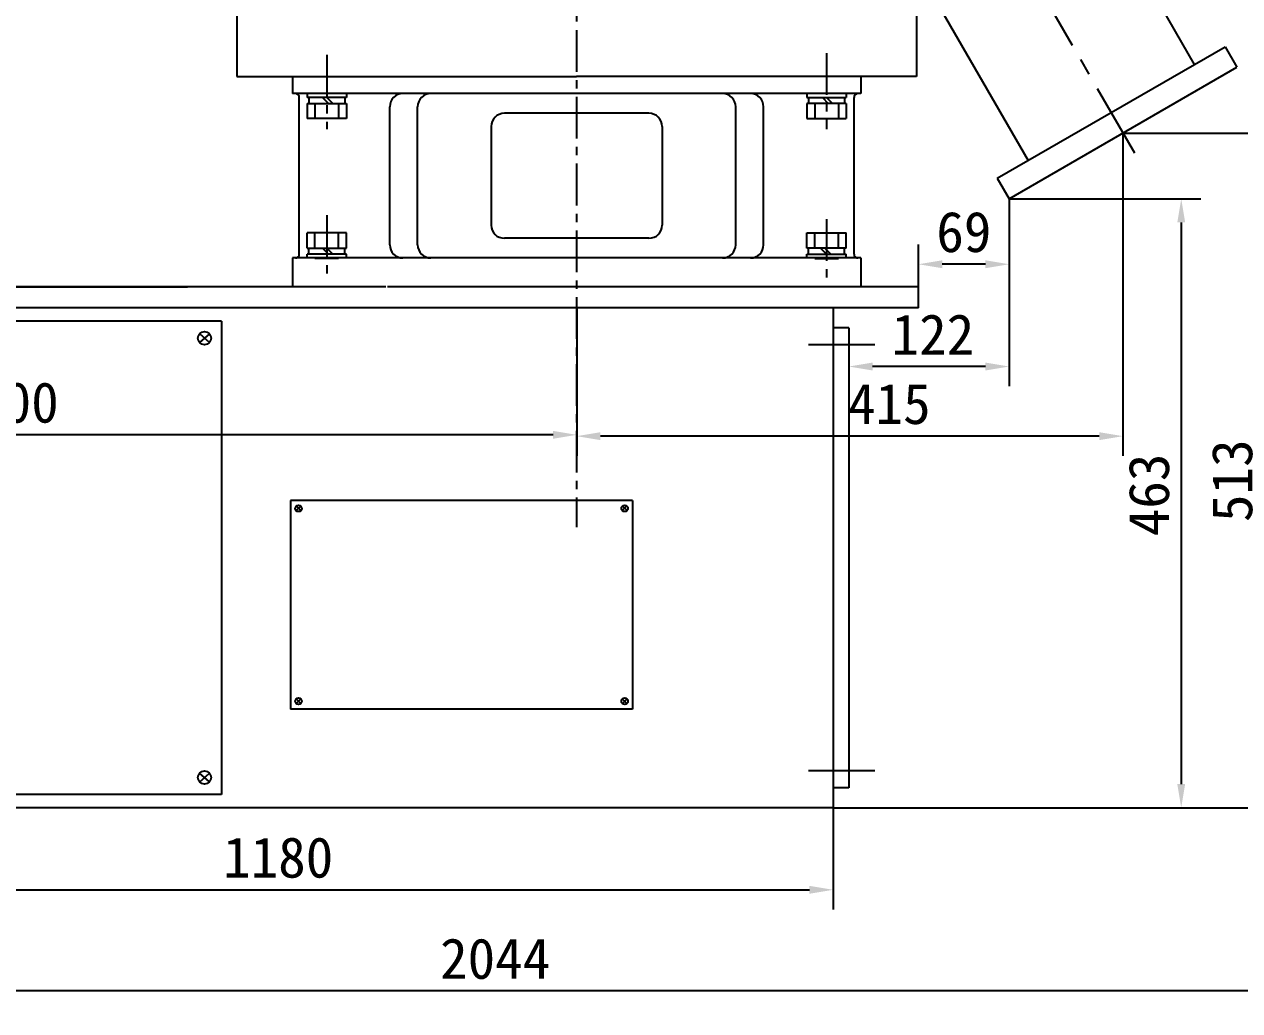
# Model space of a CAD drawing. Extents: x -2754 to 610, y -1664 to 712.
# Drawn here: x -1576 to -651, y -788 to -38 of the extents above; entities that cross this region are included whole.
import ezdxf

# ---------------------------------------------------------------- set-up
doc = ezdxf.new("R2010")
doc.units = 0
doc.linetypes.add('CENTER', pattern=[50.8, 31.75, -6.35, 6.35, -6.35])
doc.layers.get('0').update_dxf_attribs({"linetype": 'CONTINUOUS'})
doc.layers.get('DEFPOINTS').update_dxf_attribs({"linetype": 'CONTINUOUS'})
doc.layers.add('SMPEN_THICK', color=7, linetype='CONTINUOUS')
doc.styles.get("Standard").update_dxf_attribs({"font": '', "height": 30.8})
doc.styles.get('Standard').set_extended_font_data('SimSun')
doc.dimstyles.get("Standard").update_dxf_attribs({"dimscale": 5, "dimtxt": 4.5, "dimasz": 5.5, "dimexe": 4.25, "dimexo": 0.625, "dimgap": 2.2, "dimtad": 1, "dimdec": 4, "dimlfac": -1, "dimdsep": 46, "dimlunit": 6, "dimtxsty": 'Standard', "dimcen": 2.5, "dimclrd": 2, "dimclre": 2, "dimclrt": 2, "dimadec": 0, "dimazin": 0, "dimtfac": 1, "dimtdec": 4, "dimtmove": 0, "dimatfit": 3, "dimfxl": 1, "dimtolj": 1, "dimtzin": 0, "dimarcsym": 0})

# ---------------------------------------------------------------- blocks, each defined once
blk = doc.blocks.new('*D0')
at = {"color": 2, "lineweight": -2, "transparency": 16777216}
for p, q in [((-740.1, -120.88), (-617.57, -120.88)), ((-632.57, -138.88), (-632.57, -615.88)), ((-960.51, -633.88), (-617.57, -633.88))]:
    blk.add_line(p, q, dxfattribs=at)
at = {"color": 2, "transparency": 16777216}
for points in [[(-635.57, -138.88), (-629.57, -138.88), (-632.57, -120.88)], [(-635.57, -615.88), (-629.57, -615.88), (-632.57, -633.88)]]:
    blk.add_solid(points, dxfattribs=at)
at = {"layer": 'DEFPOINTS', "color": 0, "transparency": 16777216}
for p in [(-740.1, -120.88), (-960.51, -633.88), (-632.57, -633.88)]:
    blk.add_point(p, dxfattribs=at)
at = {"color": 2, "transparency": 16777216, "insert": (-656.97, -385.21), "char_height": 30.8, "attachment_point": 5, "rotation": 90}
blk.add_mtext('\\A1;513', dxfattribs=at)
blk = doc.blocks.new('*D1')
at = {"color": 2, "lineweight": -2, "transparency": 16777216}
for p, q in [((-1108.01, 499.12), (-465.03, 499.12)), ((-480.03, 481.12), (-480.03, -615.88)), ((-960.51, -633.88), (-465.03, -633.88))]:
    blk.add_line(p, q, dxfattribs=at)
at = {"color": 2, "transparency": 16777216}
for points in [[(-483.03, 481.12), (-477.03, 481.12), (-480.03, 499.12)], [(-483.03, -615.88), (-477.03, -615.88), (-480.03, -633.88)]]:
    blk.add_solid(points, dxfattribs=at)
at = {"layer": 'DEFPOINTS', "color": 0, "transparency": 16777216}
for p in [(-1108.01, 499.12), (-960.51, -633.88), (-480.03, -633.88)]:
    blk.add_point(p, dxfattribs=at)
at = {"color": 2, "transparency": 16777216, "insert": (-504.43, -177.82), "char_height": 30.8, "attachment_point": 5, "rotation": 90}
blk.add_mtext('\\A1;1133', dxfattribs=at)
blk = doc.blocks.new('*D2')
at = {"color": 2, "lineweight": -2, "transparency": 16777216}
for p, q in [((-740.1, -120.88), (-740.1, -366.37)), ((-1155.51, -253.88), (-1155.51, -366.37)), ((-758.1, -351.37), (-1137.51, -351.37))]:
    blk.add_line(p, q, dxfattribs=at)
at = {"color": 2, "transparency": 16777216}
for points in [[(-1137.51, -348.37), (-1137.51, -354.37), (-1155.51, -351.37)], [(-758.1, -348.37), (-758.1, -354.37), (-740.1, -351.37)]]:
    blk.add_solid(points, dxfattribs=at)
at = {"layer": 'DEFPOINTS', "color": 0, "transparency": 16777216}
for p in [(-740.1, -120.88), (-1155.51, -253.88), (-1155.51, -351.37)]:
    blk.add_point(p, dxfattribs=at)
at = {"color": 2, "transparency": 16777216, "insert": (-917.78, -326.97), "char_height": 30.8, "attachment_point": 5}
blk.add_mtext('\\A1;415', dxfattribs=at)
blk = doc.blocks.new('*D3')
at = {"color": 2, "lineweight": -2, "transparency": 16777216}
for p, q in [((-2140.51, -633.88), (-2140.51, -711.3)), ((-960.51, -633.88), (-960.51, -711.3)), ((-2122.51, -696.3), (-978.51, -696.3))]:
    blk.add_line(p, q, dxfattribs=at)
at = {"color": 2, "transparency": 16777216}
for points in [[(-2122.51, -693.3), (-2122.51, -699.3), (-2140.51, -696.3)], [(-978.51, -693.3), (-978.51, -699.3), (-960.51, -696.3)]]:
    blk.add_solid(points, dxfattribs=at)
at = {"layer": 'DEFPOINTS', "color": 0, "transparency": 16777216}
for p in [(-2140.51, -633.88), (-960.51, -633.88), (-960.51, -696.3)]:
    blk.add_point(p, dxfattribs=at)
at = {"color": 2, "transparency": 16777216, "insert": (-1382.49, -671.9), "char_height": 30.8, "attachment_point": 5}
blk.add_mtext('\\A1;1180', dxfattribs=at)
blk = doc.blocks.new('*D4')
at = {"color": 2, "linetype": 'ByBlock', "transparency": 16777216}
for p, q in [((-1855.51, -219.88), (-1855.51, -365.34)), ((-1155.51, -253.88), (-1155.51, -365.34)), ((-1173.51, -350.34), (-1837.51, -350.34))]:
    blk.add_line(p, q, dxfattribs=at)
for points in [[(-1837.51, -347.34), (-1837.51, -353.34), (-1855.51, -350.34)], [(-1173.51, -347.34), (-1173.51, -353.34), (-1155.51, -350.34)]]:
    blk.add_solid(points, dxfattribs=at)
at = {"layer": 'DEFPOINTS', "color": 0, "linetype": 'ByBlock', "transparency": 16777216}
for p in [(-1855.51, -219.88), (-1155.51, -253.88), (-1855.51, -350.34)]:
    blk.add_point(p, dxfattribs=at)
at = {"color": 2, "linetype": 'ByBlock', "transparency": 16777216, "insert": (-1580.75, -325.94), "char_height": 30.8, "attachment_point": 5}
blk.add_mtext('\\A1;700', dxfattribs=at)
blk = doc.blocks.new('*D5')
at = {"color": 2, "lineweight": -2, "transparency": 16777216}
for p, q in [((-989.22, 557.98), (-2392.94, 557.98)), ((-2377.94, 539.98), (-2377.94, -615.88)), ((-2140.51, -633.88), (-2392.94, -633.88))]:
    blk.add_line(p, q, dxfattribs=at)
at = {"color": 2, "transparency": 16777216}
for points in [[(-2380.94, 539.98), (-2374.94, 539.98), (-2377.94, 557.98)], [(-2380.94, -615.88), (-2374.94, -615.88), (-2377.94, -633.88)]]:
    blk.add_solid(points, dxfattribs=at)
at = {"layer": 'DEFPOINTS', "color": 0, "transparency": 16777216}
for p in [(-989.22, 557.98), (-2377.94, -633.88), (-2140.51, -633.88)]:
    blk.add_point(p, dxfattribs=at)
at = {"color": 2, "transparency": 16777216, "insert": (-2402.34, -109.09), "char_height": 30.8, "attachment_point": 5, "rotation": 90}
blk.add_mtext('\\A1;1192', dxfattribs=at)
blk = doc.blocks.new('*D8')
at = {"color": 2, "lineweight": -2, "transparency": 16777216}
for p, q in [((-171.4, 39.12), (-171.4, -788.23)), ((-2215.51, -328.88), (-2215.51, -788.23)), ((-189.4, -773.23), (-2197.51, -773.23))]:
    blk.add_line(p, q, dxfattribs=at)
at = {"color": 2, "transparency": 16777216}
for points in [[(-2197.51, -770.23), (-2197.51, -776.23), (-2215.51, -773.23)], [(-189.4, -770.23), (-189.4, -776.23), (-171.4, -773.23)]]:
    blk.add_solid(points, dxfattribs=at)
at = {"layer": 'DEFPOINTS', "color": 0, "transparency": 16777216}
for p in [(-171.4, 39.12), (-2215.51, -328.88), (-2215.51, -773.23)]:
    blk.add_point(p, dxfattribs=at)
at = {"color": 2, "transparency": 16777216, "insert": (-1217.48, -748.83), "char_height": 30.8, "attachment_point": 5}
blk.add_mtext('\\A1;2044', dxfattribs=at)
blk = doc.blocks.new('*D9')
at = {"color": 2, "lineweight": -2, "transparency": 16777216}
for p, q in [((-826.7, -170.88), (-680.82, -170.88)), ((-695.82, -188.88), (-695.82, -615.88)), ((-960.51, -633.88), (-680.82, -633.88))]:
    blk.add_line(p, q, dxfattribs=at)
at = {"color": 2, "transparency": 16777216}
for points in [[(-698.82, -188.88), (-692.82, -188.88), (-695.82, -170.88)], [(-698.82, -615.88), (-692.82, -615.88), (-695.82, -633.88)]]:
    blk.add_solid(points, dxfattribs=at)
at = {"layer": 'DEFPOINTS', "color": 0, "transparency": 16777216}
for p in [(-826.7, -170.88), (-960.51, -633.88), (-695.82, -633.88)]:
    blk.add_point(p, dxfattribs=at)
at = {"color": 2, "transparency": 16777216, "insert": (-720.22, -396.05), "char_height": 30.8, "attachment_point": 5, "rotation": 90}
blk.add_mtext('\\A1;463', dxfattribs=at)
blk = doc.blocks.new('*D10')
at = {"color": 2, "lineweight": -2, "transparency": 16777216}
for p, q in [((-826.7, -170.88), (-826.7, -235.64)), ((-895.51, -253.88), (-895.51, -205.64)), ((-844.7, -220.64), (-877.51, -220.64))]:
    blk.add_line(p, q, dxfattribs=at)
at = {"color": 2, "transparency": 16777216}
for points in [[(-877.51, -217.64), (-877.51, -223.64), (-895.51, -220.64)], [(-844.7, -217.64), (-844.7, -223.64), (-826.7, -220.64)]]:
    blk.add_solid(points, dxfattribs=at)
at = {"layer": 'DEFPOINTS', "color": 0, "transparency": 16777216}
for p in [(-826.7, -170.88), (-895.51, -220.64), (-895.51, -253.88)]:
    blk.add_point(p, dxfattribs=at)
at = {"color": 2, "transparency": 16777216, "insert": (-861.11, -196.24), "char_height": 30.8, "attachment_point": 5}
blk.add_mtext('\\A1;69', dxfattribs=at)
blk = doc.blocks.new('*D11')
at = {"color": 2, "lineweight": -2, "transparency": 16777216}
for p, q in [((-826.7, -170.88), (-826.7, -313.42)), ((-948.51, -268.88), (-948.51, -313.42)), ((-844.7, -298.42), (-930.51, -298.42))]:
    blk.add_line(p, q, dxfattribs=at)
at = {"color": 2, "transparency": 16777216}
for points in [[(-930.51, -295.42), (-930.51, -301.42), (-948.51, -298.42)], [(-844.7, -295.42), (-844.7, -301.42), (-826.7, -298.42)]]:
    blk.add_solid(points, dxfattribs=at)
at = {"layer": 'DEFPOINTS', "color": 0, "transparency": 16777216}
for p in [(-826.7, -170.88), (-948.51, -268.88), (-948.51, -298.42)]:
    blk.add_point(p, dxfattribs=at)
at = {"color": 2, "transparency": 16777216, "insert": (-884.65, -274.02), "char_height": 30.8, "attachment_point": 5}
blk.add_mtext('\\A1;122', dxfattribs=at)

msp = doc.modelspace()

# ---------------------------------------------------------------- linework, layer by layer
at = {"linetype": 'CENTER'}
for p, q in [((-1345.51477, -61.50862), (-1345.51477, -117.80466)), ((-965.51477, -60.1398), (-965.51477, -117.80466)), ((-1345.51477, -183.24133), (-1345.51477, -231.24177)), ((-965.51477, -186.37409), (-965.51477, -231.24177))]:
    msp.add_line(p, q, dxfattribs=at)
at = {"color": 4}
for p, q in [((-1371.51477, -77.87997), (-1371.51477, -90.87997)), ((-939.51477, -77.87997), (-939.51477, -90.87997)), ((-1369.39631, -90.87997), (-1371.51477, -90.87997)), ((-1345.51477, -90.87997), (-1369.39631, -90.87997)), ((-1360.51477, -90.87997), (-1360.51477, -93.87997)), ((-1155.51477, -90.87997), (-1345.51477, -90.87997)), ((-1330.51477, -90.87997), (-1330.51477, -93.87997)), ((-941.63323, -90.87997), (-1155.51477, -90.87997)), ((-980.51477, -90.87997), (-980.51477, -93.87997)), ((-950.51477, -90.87997), (-950.51477, -93.87997)), ((-939.51477, -90.87997), (-941.63323, -90.87997)), ((-1366.39631, -212.87997), (-1366.39631, -93.87997)), ((-1330.51477, -93.87997), (-1360.51477, -93.87997)), ((-1360.51477, -98.37997), (-1360.51477, -109.87997)), ((-1360.51477, -98.37997), (-1330.51477, -98.37997)), ((-1359.11477, -93.87997), (-1359.11477, -98.37997)), ((-1354.51477, -98.37997), (-1354.51477, -109.87997)), ((-1348.69134, -93.87997), (-1344.20667, -98.37997)), ((-1345.51477, -93.87997), (-1341.0301, -98.37997)), ((-1336.51477, -98.37997), (-1336.51477, -109.87997)), ((-1331.91477, -93.87997), (-1331.91477, -98.37997)), ((-1330.51477, -98.37997), (-1330.51477, -109.87997)), ((-1297.64324, -205.87997), (-1297.64324, -100.87997)), ((-1276.43003, -205.87997), (-1276.43003, -100.87997)), ((-1034.59951, -205.87997), (-1034.59951, -100.87997)), ((-1013.38631, -205.87997), (-1013.38631, -100.87997)), ((-980.51477, -93.87997), (-950.51477, -93.87997)), ((-950.51477, -98.37997), (-980.51477, -98.37997)), ((-980.51477, -98.37997), (-980.51477, -109.87997)), ((-979.11477, -93.87997), (-979.11477, -98.37997)), ((-974.51477, -98.37997), (-974.51477, -109.87997)), ((-968.69134, -93.87997), (-964.20667, -98.37997)), ((-965.51477, -93.87997), (-961.0301, -98.37997)), ((-956.51477, -98.37997), (-956.51477, -109.87997)), ((-951.91477, -93.87997), (-951.91477, -98.37997)), ((-950.51477, -98.37997), (-950.51477, -109.87997)), ((-944.63323, -212.87997), (-944.63323, -93.87997)), ((-1330.51477, -109.87997), (-1360.51477, -109.87997)), ((-1100.51477, -105.87997), (-1210.51477, -105.87997)), ((-980.51477, -109.87997), (-950.51477, -109.87997)), ((-1220.51477, -115.87997), (-1220.51477, -190.87997)), ((-1090.51477, -115.87997), (-1090.51477, -190.87997)), ((-1330.51477, -196.87997), (-1360.51477, -196.87997)), ((-1360.51477, -208.37997), (-1360.51477, -196.87997)), ((-1354.51477, -208.37997), (-1354.51477, -196.87997)), ((-1336.51477, -208.37997), (-1336.51477, -196.87997)), ((-1330.51477, -208.37997), (-1330.51477, -196.87997)), ((-1100.51477, -200.87997), (-1210.51477, -200.87997)), ((-980.51477, -196.87997), (-950.51477, -196.87997)), ((-980.51477, -208.37997), (-980.51477, -196.87997)), ((-974.51477, -208.37997), (-974.51477, -196.87997)), ((-956.51477, -208.37997), (-956.51477, -196.87997)), ((-950.51477, -208.37997), (-950.51477, -196.87997)), ((-1360.51477, -208.37997), (-1330.51477, -208.37997)), ((-1359.11477, -212.87997), (-1359.11477, -208.37997)), ((-1344.20667, -212.87997), (-1348.69134, -208.37997)), ((-1341.0301, -212.87997), (-1345.51477, -208.37997)), ((-1331.91477, -212.87997), (-1331.91477, -208.37997)), ((-950.51477, -208.37997), (-980.51477, -208.37997)), ((-979.11477, -212.87997), (-979.11477, -208.37997)), ((-965.51477, -212.87997), (-969.99944, -208.37997)), ((-962.33821, -212.87997), (-966.82288, -208.37997)), ((-951.91477, -212.87997), (-951.91477, -208.37997)), ((-1371.51477, -215.87997), (-1371.51477, -237.87997)), ((-1369.39631, -215.87997), (-1371.51477, -215.87997)), ((-1297.41039, -215.87997), (-1369.39631, -215.87997)), ((-1330.51477, -212.87997), (-1360.51477, -212.87997)), ((-1360.51477, -215.87997), (-1360.51477, -212.87997)), ((-1336.51477, -216.37997), (-1354.51477, -216.37997)), ((-1330.51477, -215.87997), (-1330.51477, -212.87997)), ((-1155.51477, -215.87997), (-1326.51477, -215.87997)), ((-1023.38631, -215.87997), (-1155.51477, -215.87997)), ((-941.63323, -215.87997), (-1023.38631, -215.87997)), ((-980.51477, -212.87997), (-950.51477, -212.87997)), ((-980.51477, -215.87997), (-980.51477, -212.87997)), ((-974.51477, -216.37997), (-956.51477, -216.37997)), ((-950.51477, -215.87997), (-950.51477, -212.87997)), ((-939.51477, -215.87997), (-941.63323, -215.87997)), ((-939.51477, -215.87997), (-939.51477, -237.87997)), ((-1300.51477, -237.87997), (-1317.51477, -237.87997)), ((-1241.3561, -237.87997), (-1282.51477, -237.87997)), ((-974.51477, -237.87997), (-1020.51477, -237.87997)), ((-895.51477, -237.87997), (-965.51477, -237.87997)), ((-1354.51477, -253.87997), (-1756.51477, -253.87997)), ((-1155.51477, -253.87997), (-1345.51477, -253.87997)), ((-970.51477, -253.87997), (-1022.51477, -253.87997)), ((-946.51477, -253.87997), (-961.51477, -253.87997)), ((-960.51477, -253.87997), (-960.51477, -633.87997)), ((-1425.51477, -263.87997), (-2120.51477, -263.87997)), ((-1425.51477, -263.87997), (-1425.51477, -623.87997)), ((-1434.78643, -273.57518), (-1442.36626, -280.0684)), ((-1442.18154, -273.34777), (-1434.79316, -280.21907)), ((-948.51477, -268.87997), (-948.51477, -618.87997)), ((-1373.01477, -400.26936), (-1373.01477, -558.87997)), ((-1365.28788, -404.46891), (-1368.81994, -407.99892)), ((-1368.70034, -404.42305), (-1365.16748, -407.95385)), ((-1117.32921, -404.42305), (-1120.86207, -407.95385)), ((-1120.74166, -404.46891), (-1117.2096, -407.99892)), ((-1113.01477, -400.26936), (-1113.01477, -558.87997)), ((-1365.28788, -554.68042), (-1368.81994, -551.15042)), ((-1368.70034, -554.72629), (-1365.16748, -551.19548)), ((-1117.32921, -554.72629), (-1120.86207, -551.19548)), ((-1120.74166, -554.68042), (-1117.2096, -551.15042)), ((-1434.78643, -614.18476), (-1442.36626, -607.69154)), ((-1442.18154, -614.41217), (-1434.79316, -607.54087)), ((-948.51477, -618.87997), (-960.51477, -618.87997)), ((-1425.51477, -623.87997), (-2120.51477, -623.87997)), ((-960.51477, -633.87997), (-2140.51477, -633.87997))]:
    msp.add_line(p, q, dxfattribs=at)
for centre, radius in [((-1438.51477, -276.87997), 5), ((-1367.01477, -406.26936), 2.5), ((-1119.01477, -406.26936), 2.5), ((-1367.01477, -552.87997), 2.5), ((-1119.01477, -552.87997), 2.5), ((-1438.51477, -610.87997), 5)]:
    msp.add_circle(centre, radius, dxfattribs=at)
for centre, radius, start, end in [((-1369.39631, -93.87997), 3, 0, 90), ((-1287.64324, -100.87997), 10, 90, 180), ((-1266.43003, -100.87997), 10, 90, 180), ((-1044.59951, -100.87997), 10, 0, 90), ((-1023.38631, -100.87997), 10, 0, 90), ((-941.63323, -93.87997), 3, 90, 180), ((-1210.51477, -115.87997), 10, 90, 180), ((-1100.51477, -115.87997), 10, 0, 90), ((-1210.51477, -190.87997), 10, 180, 270), ((-1100.51477, -190.87997), 10, 270, 0), ((-1287.64324, -205.87997), 10, 180, 270), ((-1266.43003, -205.87997), 10, 180, 270), ((-1044.59951, -205.87997), 10, 270, 0), ((-1023.38631, -205.87997), 10, 270, 0), ((-1369.39631, -212.87997), 3, 270, 0), ((-941.63323, -212.87997), 3, 180, 270)]:
    msp.add_arc(centre, radius, start, end, dxfattribs=at)
at = {"layer": 'DEFPOINTS', "color": 0, "linetype": 'ByBlock'}
for p in [(-1413.01477, -77.87997), (-898.01477, -77.87997), (-1371.51477, -90.87997), (-984.51477, -215.87997), (-946.51477, -215.87997), (-975.51477, -237.87997), (-965.51477, -237.87997)]:
    msp.add_point(p, dxfattribs=at)
at = {"layer": 'SMPEN_THICK', "linetype": 'CENTER'}
msp.add_line((-1155.51477, 516.27471), (-1155.51477, -420.44364), dxfattribs=at)
at = {"layer": 'SMPEN_THICK', "color": 4}
for p, q in [((-1414.01477, 323.12003), (-1414.01477, -77.87997)), ((-728.54976, 5.12003), (-685.87692, -68.79152)), ((-897.01477, -2.87997), (-897.01477, -77.87997)), ((-892.40399, -2.87997), (-812.23169, -141.74248)), ((-749.09677, -105.29152), (-662.49423, -55.29152)), ((-662.49423, -55.29152), (-653.49423, -70.87997)), ((-826.69931, -170.87997), (-653.49423, -70.87997)), ((-1414.01477, -77.87997), (-1413.01477, -77.87997)), ((-1413.01477, -77.87997), (-1155.51477, -77.87997)), ((-898.01477, -77.87997), (-1155.51477, -77.87997)), ((-897.01477, -77.87997), (-898.01477, -77.87997)), ((-835.69931, -155.29152), (-749.09677, -105.29152)), ((-835.69931, -155.29152), (-826.69931, -170.87997)), ((-1345.51477, -237.87997), (-1855.51477, -237.87997)), ((-1756.51477, -237.87997), (-1451.51477, -237.87997)), ((-1300.51477, -237.87997), (-1345.51477, -237.87997)), ((-965.51477, -237.87997), (-1299.33091, -237.87997)), ((-920.51477, -237.87997), (-956.51477, -237.87997)), ((-895.51477, -253.87997), (-895.51477, -237.87997)), ((-1345.51477, -253.87997), (-1855.51477, -253.87997)), ((-1300.51477, -253.87997), (-1336.51477, -253.87997)), ((-1234.51477, -253.87997), (-1282.51477, -253.87997)), ((-979.51477, -253.87997), (-1155.51477, -253.87997)), ((-895.51477, -253.87997), (-970.51477, -253.87997)), ((-948.51477, -268.87997), (-960.51477, -268.87997)), ((-1113.01477, -400.26936), (-1373.01477, -400.26936)), ((-1113.01477, -558.87997), (-1373.01477, -558.87997))]:
    msp.add_line(p, q, dxfattribs=at)
at = {"layer": 'SMPEN_THICK', "linetype": 'CENTER', "ltscale": 2}
msp.add_line((-861.24218, 88.95004), (-731.34553, -136.03756), dxfattribs=at)
at = {"layer": 'SMPEN_THICK', "linetype": 'CENTER', "ltscale": 4}
for p, q in [((-928.74645, -281.87997), (-979.12026, -281.87997)), ((-928.74645, -605.87997), (-979.12026, -605.87997))]:
    msp.add_line(p, q, dxfattribs=at)

# ---------------------------------------------------------------- dimensions: what is measured, and where the dimension line sits
dim = msp.add_linear_dim(base=(-2377.93809, -633.87997), p1=(-989.21646, 557.9806), p2=(-2140.51477, -633.87997), angle=90, text='1192', dimstyle='Standard', override={"dimscale": 6, "dimtxt": 3, "dimasz": 3, "dimexe": 2.5, "dimexo": 0, "dimgap": 1.5, "dimlfac": 1, "dimlunit": 2, "dimcen": 0.09, "dimtp": 0.2, "dimtfac": 0.66667, "dimatfit": 2, "dimtvp": 5, "dimtzin": 8})
dim.commit()
dim.dimension.update_dxf_attribs({"geometry": '*D5', "text_midpoint": (-2377.93809, -109.08546), "dimtype": 160})
for base, p1, picture, middle in [((-480.03184, -633.87997), (-1108.01477, 499.12003), '*D1', (-480.03184, -177.818)), ((-632.56512, -633.87997), (-740.09677, -120.87997), '*D0', (-632.56512, -385.21113)), ((-695.82004, -633.87997), (-826.69931, -170.87997), '*D9', (-695.82004, -396.05164))]:
    dim = msp.add_linear_dim(base=base, p1=p1, p2=(-960.51477, -633.87997), angle=90, dimstyle='Standard', override={"dimscale": 6, "dimtxt": 3, "dimasz": 3, "dimexe": 2.5, "dimexo": 0, "dimgap": 1.5, "dimlfac": 1, "dimlunit": 2, "dimcen": 0.09, "dimtp": 0.2, "dimtfac": 0.66667, "dimatfit": 2, "dimtvp": 5, "dimtzin": 8})
    dim.commit()
    dim.dimension.update_dxf_attribs({"geometry": picture, "text_midpoint": middle, "dimtype": 160})
for base, p1, p2, text, picture, middle in [((-2215.51477, -773.22857), (-171.40399, 39.12003), (-2215.51477, -328.87997), '2044', '*D8', (-1217.4793, -773.22857)), ((-1155.51477, -351.37219), (-740.09677, -120.87997), (-1155.51477, -253.87997), '415', '*D2', (-917.78091, -351.37219)), ((-948.51477, -298.41878), (-826.69931, -170.87997), (-948.51477, -268.87997), '122', '*D11', (-884.65242, -298.41878)), ((-895.51477, -220.64346), (-826.69931, -170.87997), (-895.51477, -253.87997), '69', '*D10', (-861.10704, -220.64346))]:
    dim = msp.add_linear_dim(base=base, p1=p1, p2=p2, text=text, dimstyle='Standard', override={"dimscale": 6, "dimtxt": 3, "dimasz": 3, "dimexe": 2.5, "dimexo": 0, "dimgap": 1.5, "dimlfac": 1, "dimlunit": 2, "dimcen": 0.09, "dimtp": 0.2, "dimtfac": 0.66667, "dimatfit": 2, "dimtvp": 5, "dimtzin": 8})
    dim.commit()
    dim.dimension.update_dxf_attribs({"geometry": picture, "text_midpoint": middle, "dimtype": 160})
for base, p1, p2, picture, middle in [((-1855.51477, -350.34252), (-1155.51477, -253.87997), (-1855.51477, -219.87997), '*D4', (-1580.74608, -350.34252)), ((-960.51477, -696.29717), (-2140.51477, -633.87997), (-960.51477, -633.87997), '*D3', (-1382.49498, -696.29717))]:
    dim = msp.add_linear_dim(base=base, p1=p1, p2=p2, dimstyle='Standard', override={"dimscale": 6, "dimtxt": 3, "dimasz": 3, "dimexe": 2.5, "dimexo": 0, "dimgap": 1.5, "dimlfac": 1, "dimlunit": 2, "dimcen": 0.09, "dimtp": 0.2, "dimtfac": 0.66667, "dimatfit": 2, "dimtvp": 5, "dimtzin": 8})
    dim.commit()
    dim.dimension.update_dxf_attribs({"geometry": picture, "text_midpoint": middle, "dimtype": 160})

doc.saveas('drawing.dxf')
